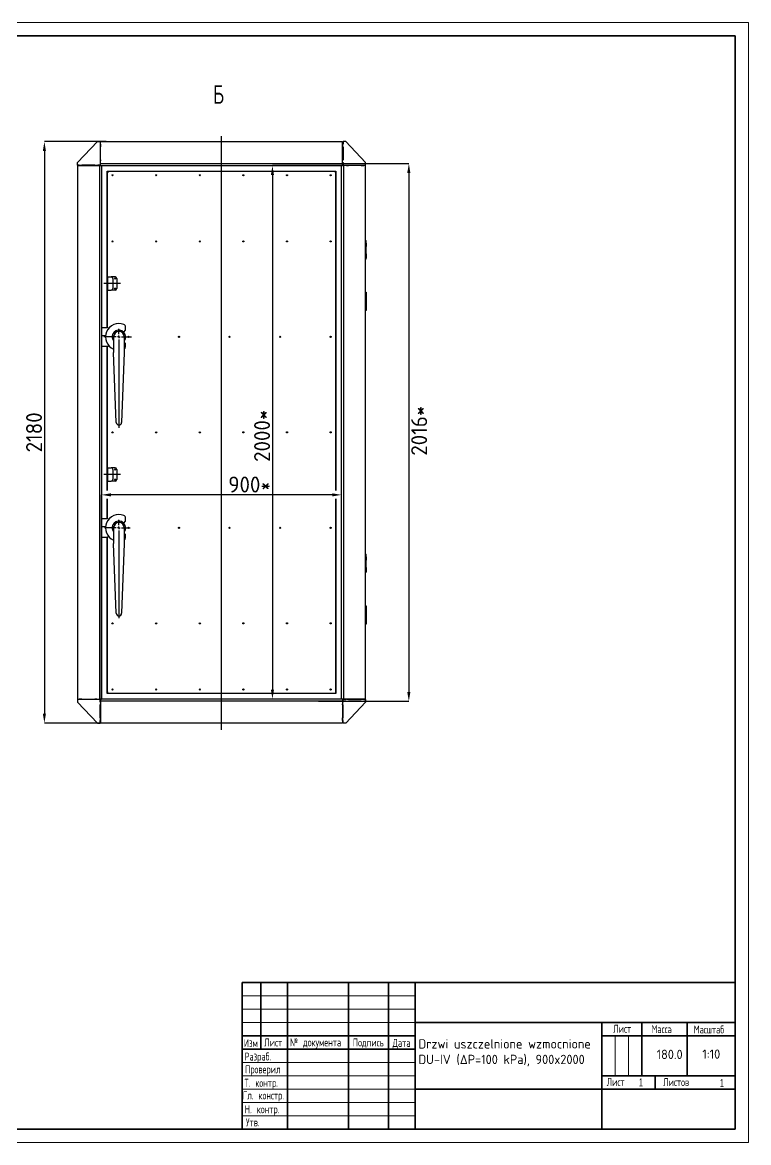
# Model space of a CAD drawing. Header units: millimetres. Extents: x 0 to 594, y 0 to 420.
# Drawn here: x 321.6 to 594, y 0 to 420 of the extents above; entities that cross this region are included whole.
import ezdxf

# ---------------------------------------------------------------- set-up
doc = ezdxf.new("R2010")
doc.units = ezdxf.units.MM
doc.header["$PDSIZE"] = -1
doc.layers.add('FORMAT', color=7, linetype='Continuous')
doc.layers.add('HIDDEN', color=30, linetype='Continuous')
doc.styles.add('GOST-2.304_Type-B', font='')
doc.styles.add('SLDTEXTSTYLE0', font='TXT', dxfattribs={"width": 0.7, "bigfont": 'bigfont'})
doc.styles.add('SLDTEXTSTYLE1', font='TXT', dxfattribs={"width": 0.7})
doc.styles.get('GOST-2.304_Type-B').set_extended_font_data('GOST Common')
doc.dimstyles.new('SLDDIMSTYLE0', dxfattribs={"dimtxt": 3.5, "dimasz": 3.5, "dimexe": 0, "dimexo": 0.0625, "dimgap": 0.875, "dimtad": 2, "dimdec": 1, "dimlfac": 10, "dimrnd": 1e-09, "dimzin": 12, "dimdsep": 46, "dimtxsty": 'SLDTEXTSTYLE1', "dimsah": 1, "dimcen": 0.09, "dimadec": 0, "dimazin": 3, "dimtfac": 1, "dimtdec": 1, "dimtofl": 0, "dimtmove": 0, "dimatfit": 3, "dimfxl": 1, "dimfrac": 2, "dimtolj": 1, "dimtzin": 12, "dimarcsym": 0})

# ---------------------------------------------------------------- blocks, each defined once
blk = doc.blocks.new('_D_11')
at = {"layer": 'Defpoints', "color": 0, "transparency": 16777216}
for p in [(441.74, 366.29), (415.41, 166.29), (441.74, 166.29)]:
    blk.add_point(p, dxfattribs=at)
at = {"layer": 'FORMAT', "color": 0, "lineweight": -2, "transparency": 16777216}
for p, q in [((441.68, 366.29), (415.41, 366.29)), ((415.41, 362.79), (415.41, 169.79)), ((441.68, 166.29), (415.41, 166.29))]:
    blk.add_line(p, q, dxfattribs=at)
at = {"layer": 'FORMAT', "color": 0, "transparency": 16777216}
for points in [[(414.83, 362.79), (415.99, 362.79), (415.41, 366.29)], [(414.83, 169.79), (415.99, 169.79), (415.41, 166.29)]]:
    blk.add_solid(points, dxfattribs=at)
at = {"layer": 'FORMAT', "color": 0, "transparency": 16777216, "insert": (408.53, 264.99), "char_height": 6, "attachment_point": 2, "rotation": 90, "style": 'GOST-2.304_Type-B'}
blk.add_mtext('\\A1;2000*', dxfattribs=at)
blk = doc.blocks.new('_D_12')
at = {"layer": 'Defpoints', "color": 0, "transparency": 16777216}
for p in [(351.34, 242.86), (351.34, 166.29), (441.34, 166.29)]:
    blk.add_point(p, dxfattribs=at)
at = {"layer": 'FORMAT', "color": 0, "lineweight": -2, "transparency": 16777216}
for p, q in [((351.34, 166.35), (351.34, 242.86)), ((437.84, 242.86), (354.84, 242.86)), ((441.34, 166.35), (441.34, 242.86))]:
    blk.add_line(p, q, dxfattribs=at)
at = {"layer": 'FORMAT', "color": 0, "transparency": 16777216}
for points in [[(354.84, 243.44), (354.84, 242.27), (351.34, 242.86)], [(437.84, 243.44), (437.84, 242.27), (441.34, 242.86)]]:
    blk.add_solid(points, dxfattribs=at)
at = {"layer": 'FORMAT', "color": 0, "transparency": 16777216, "insert": (406.81, 249.73), "char_height": 6, "attachment_point": 2, "style": 'GOST-2.304_Type-B'}
blk.add_mtext('\\A1;900*', dxfattribs=at)
blk = doc.blocks.new('SW_CENTERMARKSYMBOL_2')
at = {"layer": 'FORMAT', "color": 0}
for p, q in [((-1, 0), (-5.65, 0)), ((0, 0), (-0.5, 0)), ((0, 1), (0, 3)), ((0, 0), (0, 0.5)), ((0, 0), (0, -0.5)), ((0, 0), (0.5, 0)), ((1, 0), (4.67, 0)), ((0, -1), (0, -34.15))]:
    blk.add_line(p, q, dxfattribs=at)
blk = doc.blocks.new('SW_CENTERMARKSYMBOL_3')
at = {"layer": 'FORMAT', "color": 0}
for p, q in [((-1, 0), (-5.38, 0)), ((0, 0), (-0.5, 0)), ((0, 1), (0, 3)), ((0, 0), (0, 0.5)), ((0, 0), (0, -0.5)), ((0, 0), (0.5, 0)), ((1, 0), (4.21, 0)), ((0, -1), (0, -33.89))]:
    blk.add_line(p, q, dxfattribs=at)
blk = doc.blocks.new('*D55')
at = {"layer": 'Defpoints', "color": 0, "transparency": 16777216}
for p in [(435.17, 367.09), (432.6, 165.49), (466.57, 165.49)]:
    blk.add_point(p, dxfattribs=at)
at = {"layer": 'FORMAT', "color": 0, "lineweight": -2, "transparency": 16777216}
for p, q in [((435.23, 367.09), (466.57, 367.09)), ((466.57, 363.59), (466.57, 168.99)), ((432.66, 165.49), (466.57, 165.49))]:
    blk.add_line(p, q, dxfattribs=at)
at = {"layer": 'FORMAT', "color": 0, "transparency": 16777216}
for points in [[(465.98, 363.59), (467.15, 363.59), (466.57, 367.09)], [(465.98, 168.99), (467.15, 168.99), (466.57, 165.49)]]:
    blk.add_solid(points, dxfattribs=at)
at = {"layer": 'FORMAT', "color": 0, "transparency": 16777216, "insert": (470.44, 266.9), "char_height": 6, "attachment_point": 5, "rotation": 90, "style": 'GOST-2.304_Type-B'}
blk.add_mtext('\\A1;2016*', dxfattribs=at)
blk = doc.blocks.new('*D59')
at = {"layer": 'Defpoints', "color": 0, "transparency": 16777216}
for p in [(353.08, 375.29), (329.88, 157.29), (353.08, 157.29)]:
    blk.add_point(p, dxfattribs=at)
at = {"layer": 'FORMAT', "color": 0, "lineweight": -2, "transparency": 16777216}
for p, q in [((353.02, 375.29), (329.88, 375.29)), ((329.88, 371.79), (329.88, 160.79)), ((353.02, 157.29), (329.88, 157.29))]:
    blk.add_line(p, q, dxfattribs=at)
at = {"layer": 'FORMAT', "color": 0, "transparency": 16777216}
for points in [[(329.3, 371.79), (330.46, 371.79), (329.88, 375.29)], [(329.3, 160.79), (330.46, 160.79), (329.88, 157.29)]]:
    blk.add_solid(points, dxfattribs=at)
at = {"layer": 'FORMAT', "color": 0, "transparency": 16777216, "insert": (326, 266.29), "char_height": 6, "attachment_point": 5, "rotation": 90, "style": 'GOST-2.304_Type-B'}
blk.add_mtext('\\A1;2180', dxfattribs=at)

msp = doc.modelspace()

# ---------------------------------------------------------------- linework, layer by layer
at = {"color": 7, "linetype": 'Continuous', "lineweight": 35}
for p, q in [((20, 415), (589, 415)), ((589, 415), (589, 5)), ((404, 5), (404, 60)), ((404, 60), (589, 60)), ((411, 60), (411, 35)), ((421, 60), (421, 5)), ((444, 60), (444, 5)), ((459, 60), (459, 5)), ((469, 60), (469, 5)), ((469, 45), (589, 45)), ((539, 5), (539, 45)), ((554, 45), (554, 25)), ((571, 45), (571, 25)), ((404, 40), (469, 40)), ((539, 40), (589, 40)), ((404, 35), (469, 35)), ((539, 25), (589, 25)), ((559, 25), (559, 20)), ((469, 20), (589, 20)), ((20, 5), (589, 5))]:
    msp.add_line(p, q, dxfattribs=at)
at = {"color": 7, "linetype": 'Continuous', "lineweight": 18}
for p, q in [((404, 55), (469, 55)), ((404, 50), (469, 50)), ((404, 45), (469, 45)), ((544, 40), (544, 25)), ((549, 40), (549, 25)), ((404, 30), (469, 30)), ((404, 25), (469, 25)), ((404, 20), (469, 20)), ((404, 15), (469, 15)), ((404, 10), (469, 10))]:
    msp.add_line(p, q, dxfattribs=at)
at = {"layer": 'FORMAT'}
for p, q in [((342.338, 367.488), (349.738, 375.288)), ((349.738, 375.288), (350.738, 375.288)), ((350.738, 375.288), (350.738, 374.288)), ((350.738, 374.288), (350.938, 374.288)), ((350.938, 375.288), (441.738, 375.288)), ((350.938, 374.958), (350.938, 375.288)), ((350.938, 368.088), (350.938, 374.958)), ((350.938, 374.288), (350.938, 373.288)), ((396.338, 154.704), (396.338, 377.301)), ((441.738, 374.958), (441.738, 375.288)), ((441.738, 368.088), (441.738, 374.958)), ((441.738, 374.288), (441.738, 373.288)), ((441.938, 374.288), (441.738, 374.288)), ((441.938, 375.288), (441.938, 374.288)), ((442.938, 375.288), (441.938, 375.288)), ((450.338, 367.488), (442.938, 375.288)), ((350.938, 373.288), (350.738, 373.288)), ((350.738, 373.288), (350.738, 368.488)), ((441.738, 373.288), (441.938, 373.288)), ((441.938, 373.288), (441.938, 368.488)), ((342.338, 366.488), (342.338, 367.488)), ((342.938, 366.488), (342.338, 366.488)), ((342.338, 366.288), (342.338, 166.288)), ((342.338, 366.288), (342.668, 366.288)), ((342.668, 366.288), (349.538, 366.288)), ((342.938, 366.288), (342.938, 366.488)), ((343.938, 366.288), (342.938, 366.288)), ((348.738, 366.488), (343.938, 366.488)), ((343.938, 366.488), (343.938, 366.288)), ((348.738, 366.288), (348.738, 366.488)), ((349.538, 366.288), (348.738, 366.288)), ((349.538, 366.288), (350.538, 366.288)), ((349.738, 366.488), (349.738, 366.288)), ((350.738, 366.488), (349.738, 366.488)), ((350.538, 366.288), (350.538, 166.288)), ((350.538, 366.288), (350.868, 366.288)), ((350.738, 368.488), (350.938, 368.488)), ((350.938, 367.488), (350.738, 367.488)), ((350.738, 367.488), (350.738, 366.488)), ((350.868, 366.288), (351.338, 366.288)), ((350.938, 368.488), (350.938, 368.088)), ((350.938, 367.088), (350.938, 368.088)), ((350.938, 366.758), (350.938, 367.088)), ((350.938, 367.088), (441.738, 367.088)), ((350.938, 366.288), (350.938, 366.758)), ((350.938, 366.288), (441.738, 366.288)), ((351.338, 366.288), (351.338, 166.288)), ((441.338, 166.288), (441.338, 366.288)), ((441.808, 366.288), (441.338, 366.288)), ((441.738, 368.488), (441.738, 368.088)), ((441.938, 368.488), (441.738, 368.488)), ((441.738, 367.088), (441.738, 368.088)), ((441.738, 367.488), (441.938, 367.488)), ((441.738, 366.758), (441.738, 367.088)), ((441.738, 366.288), (441.738, 366.758)), ((442.138, 366.288), (441.808, 366.288)), ((441.938, 367.488), (441.938, 366.488)), ((441.938, 366.488), (442.938, 366.488)), ((442.138, 166.288), (442.138, 366.288)), ((443.138, 366.288), (442.138, 366.288)), ((442.938, 366.488), (442.938, 366.288)), ((443.138, 366.288), (443.938, 366.288)), ((450.008, 366.288), (443.138, 366.288)), ((443.938, 366.488), (448.738, 366.488)), ((443.938, 366.288), (443.938, 366.488)), ((448.738, 366.488), (448.738, 366.288)), ((448.738, 366.288), (449.738, 366.288)), ((449.738, 366.488), (450.338, 366.488)), ((449.738, 366.288), (449.738, 366.488)), ((450.338, 366.288), (450.008, 366.288)), ((450.338, 366.488), (450.338, 367.488)), ((450.338, 166.288), (450.338, 366.288)), ((353.438, 364.188), (439.238, 364.188)), ((353.438, 305.583), (353.438, 364.188)), ((353.538, 363.888), (353.438, 363.888)), ((353.538, 363.888), (353.538, 363.588)), ((353.538, 363.888), (353.738, 363.888)), ((353.538, 324.588), (353.538, 363.588)), ((353.738, 364.088), (353.738, 364.188)), ((354.038, 364.088), (353.738, 364.088)), ((353.738, 364.088), (353.738, 363.888)), ((438.638, 364.088), (354.038, 364.088)), ((438.938, 364.088), (438.638, 364.088)), ((438.938, 364.188), (438.938, 364.088)), ((438.938, 363.888), (438.938, 364.088)), ((438.938, 363.888), (439.138, 363.888)), ((439.138, 363.888), (439.238, 363.888)), ((439.138, 363.588), (439.138, 363.888)), ((439.138, 244.445), (439.138, 363.588)), ((439.238, 364.188), (439.238, 244.445)), ((450.338, 338.188), (450.588, 338.188)), ((450.588, 337.238), (450.338, 337.238)), ((450.338, 337.188), (450.538, 337.188)), ((450.538, 337.188), (450.538, 335.988)), ((450.588, 337.238), (450.588, 338.188)), ((450.588, 337.238), (450.588, 337.188)), ((450.588, 337.188), (450.588, 335.988)), ((450.538, 335.988), (450.338, 335.988)), ((450.588, 335.938), (450.338, 335.938)), ((450.338, 333.188), (450.588, 333.188)), ((450.338, 333.113), (450.538, 333.113)), ((450.538, 333.113), (450.538, 331.713)), ((450.588, 335.988), (450.588, 335.938)), ((450.588, 333.188), (450.588, 335.938)), ((450.588, 333.188), (450.588, 333.138)), ((450.588, 331.688), (450.588, 333.138)), ((450.538, 331.713), (450.338, 331.713)), ((450.338, 331.688), (450.588, 331.688)), ((450.588, 331.288), (450.338, 331.288)), ((450.588, 331.688), (450.588, 331.638)), ((450.588, 331.288), (450.588, 331.638)), ((353.538, 324.588), (353.538, 319.588)), ((353.538, 324.588), (354.138, 324.588)), ((354.138, 324.588), (354.938, 324.588)), ((356.438, 324.588), (354.938, 324.588)), ((355.538, 323.988), (355.538, 320.188)), ((357.038, 323.988), (357.038, 320.188)), ((358.438, 322.088), (352.138, 322.088)), ((353.538, 305.568), (353.538, 319.588)), ((353.538, 319.588), (354.138, 319.588)), ((354.138, 319.588), (354.938, 319.588)), ((356.438, 319.588), (354.938, 319.588)), ((450.338, 318.888), (450.588, 318.888)), ((450.588, 318.488), (450.338, 318.488)), ((450.338, 318.463), (450.538, 318.463)), ((450.538, 317.063), (450.338, 317.063)), ((450.588, 316.988), (450.338, 316.988)), ((450.538, 318.463), (450.538, 317.063)), ((450.588, 318.888), (450.588, 318.538)), ((450.588, 318.538), (450.588, 318.488)), ((450.588, 318.488), (450.588, 317.038)), ((450.588, 317.038), (450.588, 316.988)), ((450.588, 316.988), (450.588, 314.238)), ((450.338, 314.238), (450.588, 314.238)), ((450.338, 314.188), (450.538, 314.188)), ((450.538, 312.988), (450.338, 312.988)), ((450.338, 312.938), (450.588, 312.938)), ((450.588, 311.988), (450.338, 311.988)), ((450.538, 314.188), (450.538, 312.988)), ((450.588, 314.238), (450.588, 314.188)), ((450.588, 312.988), (450.588, 314.188)), ((450.588, 312.988), (450.588, 312.938)), ((450.588, 312.938), (450.588, 311.988)), ((351.338, 305.588), (353.338, 305.588)), ((351.338, 302.588), (352.875, 302.588)), ((359.623, 303.874), (360.313, 304.563)), ((351.338, 298.588), (353.338, 298.588)), ((353.438, 244.445), (353.438, 298.593)), ((353.538, 252.988), (353.538, 298.608)), ((355.838, 302.088), (355.838, 300.251)), ((355.838, 300.251), (355.838, 299.685)), ((355.838, 299.685), (355.838, 297.388)), ((359.838, 302.088), (359.838, 300.251)), ((359.838, 300.251), (359.838, 299.685)), ((360.313, 299.613), (359.838, 300.088)), ((359.838, 299.685), (359.838, 297.388)), ((355.838, 297.388), (355.838, 296.257)), ((356.839, 270.05), (355.838, 296.257)), ((359.838, 296.257), (358.837, 270.05)), ((359.838, 297.388), (359.838, 296.257)), ((353.538, 252.988), (353.538, 247.988)), ((353.538, 252.988), (354.138, 252.988)), ((354.138, 252.988), (354.938, 252.988)), ((356.438, 252.988), (354.938, 252.988)), ((355.538, 252.388), (355.538, 248.588)), ((357.038, 252.388), (357.038, 248.588)), ((358.438, 250.488), (352.138, 250.488)), ((353.538, 244.445), (353.538, 247.988)), ((353.538, 247.988), (354.138, 247.988)), ((354.138, 247.988), (354.938, 247.988)), ((356.438, 247.988), (354.938, 247.988)), ((353.438, 233.983), (353.438, 241.333)), ((353.538, 233.968), (353.538, 241.333)), ((439.138, 168.988), (439.138, 241.333)), ((439.238, 241.333), (439.238, 168.388)), ((351.338, 233.988), (353.338, 233.988)), ((359.623, 232.274), (360.313, 232.963)), ((351.338, 230.988), (352.875, 230.988)), ((351.338, 226.988), (353.338, 226.988)), ((353.438, 168.388), (353.438, 226.993)), ((353.538, 168.988), (353.538, 227.008)), ((355.838, 230.488), (355.838, 228.651)), ((355.838, 228.651), (355.838, 228.085)), ((355.838, 228.085), (355.838, 225.788)), ((359.838, 230.488), (359.838, 228.651)), ((359.838, 228.651), (359.838, 228.085)), ((360.313, 228.013), (359.838, 228.488)), ((359.838, 228.085), (359.838, 225.788)), ((355.838, 225.788), (355.838, 224.657)), ((356.839, 198.45), (355.838, 224.657)), ((359.838, 224.657), (358.837, 198.45)), ((359.838, 225.788), (359.838, 224.657)), ((450.338, 220.588), (450.588, 220.588)), ((450.588, 219.638), (450.338, 219.638)), ((450.338, 219.588), (450.538, 219.588)), ((450.538, 219.588), (450.538, 218.388)), ((450.588, 219.638), (450.588, 220.588)), ((450.588, 219.638), (450.588, 219.588)), ((450.588, 219.588), (450.588, 218.388)), ((450.538, 218.388), (450.338, 218.388)), ((450.588, 218.338), (450.338, 218.338)), ((450.338, 215.588), (450.588, 215.588)), ((450.338, 215.513), (450.538, 215.513)), ((450.538, 215.513), (450.538, 214.113)), ((450.588, 218.388), (450.588, 218.338)), ((450.588, 215.588), (450.588, 218.338)), ((450.588, 215.588), (450.588, 215.538)), ((450.588, 214.088), (450.588, 215.538)), ((450.538, 214.113), (450.338, 214.113)), ((450.338, 214.088), (450.588, 214.088)), ((450.588, 213.688), (450.338, 213.688)), ((450.588, 214.088), (450.588, 214.038)), ((450.588, 213.688), (450.588, 214.038)), ((450.338, 201.288), (450.588, 201.288)), ((450.588, 200.888), (450.338, 200.888)), ((450.338, 200.863), (450.538, 200.863)), ((450.538, 199.463), (450.338, 199.463)), ((450.588, 199.388), (450.338, 199.388)), ((450.538, 200.863), (450.538, 199.463)), ((450.588, 201.288), (450.588, 200.938)), ((450.588, 200.938), (450.588, 200.888)), ((450.588, 200.888), (450.588, 199.438)), ((450.588, 199.438), (450.588, 199.388)), ((450.588, 199.388), (450.588, 196.638)), ((450.338, 196.638), (450.588, 196.638)), ((450.338, 196.588), (450.538, 196.588)), ((450.538, 195.388), (450.338, 195.388)), ((450.338, 195.338), (450.588, 195.338)), ((450.588, 194.388), (450.338, 194.388)), ((450.538, 196.588), (450.538, 195.388)), ((450.588, 196.638), (450.588, 196.588)), ((450.588, 195.388), (450.588, 196.588)), ((450.588, 195.388), (450.588, 195.338)), ((450.588, 195.338), (450.588, 194.388)), ((353.538, 168.688), (353.438, 168.688)), ((439.238, 168.388), (353.438, 168.388)), ((353.538, 168.988), (353.538, 168.688)), ((353.738, 168.688), (353.538, 168.688)), ((353.738, 168.688), (353.738, 168.488)), ((353.738, 168.388), (353.738, 168.488)), ((353.738, 168.488), (354.038, 168.488)), ((354.038, 168.488), (438.638, 168.488)), ((438.638, 168.488), (438.938, 168.488)), ((438.938, 168.488), (438.938, 168.688)), ((439.138, 168.688), (438.938, 168.688)), ((438.938, 168.488), (438.938, 168.388)), ((439.138, 168.688), (439.138, 168.988)), ((439.138, 168.688), (439.238, 168.688)), ((342.338, 166.288), (342.668, 166.288)), ((342.338, 166.088), (342.338, 165.088)), ((342.938, 166.088), (342.338, 166.088)), ((342.338, 165.088), (349.738, 157.288)), ((342.668, 166.288), (349.538, 166.288)), ((342.938, 166.288), (342.938, 166.088)), ((343.938, 166.288), (342.938, 166.288)), ((343.938, 166.088), (343.938, 166.288)), ((348.738, 166.088), (343.938, 166.088)), ((348.738, 166.288), (348.738, 166.088)), ((349.538, 166.288), (348.738, 166.288)), ((349.538, 166.288), (350.538, 166.288)), ((349.738, 166.088), (349.738, 166.288)), ((350.738, 166.088), (349.738, 166.088)), ((350.538, 166.288), (350.868, 166.288)), ((350.738, 165.088), (350.738, 166.088)), ((350.938, 165.088), (350.738, 165.088)), ((350.738, 164.088), (350.938, 164.088)), ((350.738, 159.288), (350.738, 164.088)), ((350.868, 166.288), (351.338, 166.288)), ((441.738, 166.288), (350.938, 166.288)), ((350.938, 166.288), (350.938, 165.818)), ((350.938, 165.818), (350.938, 165.488)), ((441.738, 165.488), (350.938, 165.488)), ((350.938, 165.488), (350.938, 164.488)), ((350.938, 164.088), (350.938, 164.488)), ((350.938, 164.488), (350.938, 157.618)), ((441.808, 166.288), (441.338, 166.288)), ((441.738, 166.288), (441.738, 165.818)), ((441.738, 165.818), (441.738, 165.488)), ((441.738, 165.488), (441.738, 164.488)), ((441.738, 165.088), (441.938, 165.088)), ((441.738, 164.088), (441.738, 164.488)), ((441.738, 164.488), (441.738, 157.618)), ((441.938, 164.088), (441.738, 164.088)), ((442.138, 166.288), (441.808, 166.288)), ((441.938, 165.088), (441.938, 166.088)), ((441.938, 166.088), (442.938, 166.088)), ((441.938, 159.288), (441.938, 164.088)), ((443.138, 166.288), (442.138, 166.288)), ((442.938, 166.088), (442.938, 166.288)), ((450.338, 165.088), (442.938, 157.288)), ((443.138, 166.288), (443.938, 166.288)), ((450.008, 166.288), (443.138, 166.288)), ((443.938, 166.288), (443.938, 166.088)), ((443.938, 166.088), (448.738, 166.088)), ((448.738, 166.088), (448.738, 166.288)), ((448.738, 166.288), (449.738, 166.288)), ((449.738, 166.288), (449.738, 166.088)), ((449.738, 166.088), (450.338, 166.088)), ((450.338, 166.288), (450.008, 166.288)), ((450.338, 166.088), (450.338, 165.088)), ((349.738, 157.288), (350.738, 157.288)), ((350.938, 159.288), (350.738, 159.288)), ((350.738, 158.288), (350.938, 158.288)), ((350.738, 157.288), (350.738, 158.288)), ((350.938, 158.288), (350.938, 159.288)), ((350.938, 157.618), (350.938, 157.288)), ((441.738, 157.288), (350.938, 157.288)), ((441.738, 158.288), (441.738, 159.288)), ((441.738, 159.288), (441.938, 159.288)), ((441.938, 158.288), (441.738, 158.288)), ((441.738, 157.618), (441.738, 157.288)), ((441.938, 157.288), (441.938, 158.288)), ((442.938, 157.288), (441.938, 157.288))]:
    msp.add_line(p, q, dxfattribs=at)
at = {"layer": 'FORMAT', "flags": 128}
for points in [[(360.313, 304.563), (360.313, 305.498), (360.313, 305.806)], [(360.313, 298.37), (360.313, 298.678), (360.313, 299.613)], [(360.338, 302.088), (360.32, 302.384), (360.32, 302.388)], [(360.32, 301.789), (360.32, 301.792), (360.338, 302.088)], [(360.313, 232.963), (360.313, 233.898), (360.313, 234.206)], [(360.313, 226.77), (360.313, 227.078), (360.313, 228.013)], [(360.338, 230.488), (360.32, 230.784), (360.32, 230.788)], [(360.32, 230.189), (360.32, 230.192), (360.338, 230.488)]]:
    msp.add_lwpolyline(points, dxfattribs=at)
at = {"layer": 'FORMAT'}
for centre in [(355.438, 362.688), (371.798, 362.688), (388.158, 362.688), (404.518, 362.688), (420.878, 362.688), (437.238, 362.688), (355.438, 337.888), (371.798, 337.888), (388.158, 337.888), (404.518, 337.888), (420.878, 337.888), (437.238, 337.888), (356.438, 323.988), (356.438, 320.188), (361.438, 302.088), (380.388, 302.088), (399.338, 302.088), (418.288, 302.088), (437.238, 302.088), (355.438, 266.288), (371.798, 266.288), (388.158, 266.288), (404.518, 266.288), (420.878, 266.288), (437.238, 266.288), (356.438, 252.388), (356.438, 248.588), (361.438, 230.488), (380.388, 230.488), (399.338, 230.488), (418.288, 230.488), (437.238, 230.488), (355.438, 194.688), (371.798, 194.688), (388.158, 194.688), (404.518, 194.688), (420.878, 194.688), (437.238, 194.688), (355.438, 169.888), (371.798, 169.888), (388.158, 169.888), (404.518, 169.888), (420.878, 169.888), (437.238, 169.888)]:
    msp.add_circle(centre, 0.21, dxfattribs=at)
for centre, radius, start, end in [((354.938, 323.988), 0.6, 0, 90), ((356.438, 323.988), 0.6, 0, 90), ((354.938, 320.188), 0.6, 270, 0), ((356.438, 320.188), 0.6, 270, 0), ((357.835, 302.093), 4.997, 68.31694, 246.43851), ((359.313, 305.806), 1, 359.99995, 68.3634), ((353.338, 304.588), 1, 46.3281, 90), ((357.836, 302.098), 2.519, 44.82457, 217.49906), ((357.838, 302.088), 2.5, 96.87963, 173.12037), ((357.838, 302.088), 2, 90, 180), ((357.838, 302.088), 2.5, 83.12037, 96.87963), ((357.838, 304.588), 0.3, 183.43981, 356.56019), ((357.838, 302.088), 2, 0, 90), ((357.838, 302.088), 2.5, 6.87963, 83.12037), ((353.338, 299.588), 1, 270, 313.69462), ((357.838, 302.088), 2.5, 173.12037, 186.87963), ((355.338, 302.088), 0.3, 273.43981, 86.56019), ((357.838, 302.088), 2.5, 186.87963, 216.8699), ((357.838, 302.088), 2.5, 323.1301, 353.12037), ((359.392, 298.341), 0.921, 298.94025, 1.77078), ((360.338, 302.088), 0.3, 93.43981, 266.56019), ((357.838, 270.088), 1, 182.18683, 357.81317), ((354.938, 252.388), 0.6, 0, 90), ((356.438, 252.388), 0.6, 0, 90), ((354.938, 248.588), 0.6, 270, 0), ((356.438, 248.588), 0.6, 270, 0), ((357.835, 230.493), 4.997, 68.31694, 246.43851), ((353.338, 232.988), 1, 46.3281, 90), ((357.836, 230.498), 2.519, 44.82457, 217.49906), ((357.838, 230.488), 2.5, 96.87963, 173.12037), ((357.838, 230.488), 2, 90, 180), ((357.838, 230.488), 2.5, 83.12037, 96.87963), ((357.838, 232.988), 0.3, 183.43981, 356.56019), ((357.838, 230.488), 2, 0, 90), ((357.838, 230.488), 2.5, 6.87963, 83.12037), ((359.313, 234.206), 1, 359.99995, 68.3634), ((353.338, 227.988), 1, 270, 313.69462), ((357.838, 230.488), 2.5, 173.12037, 186.87963), ((355.338, 230.488), 0.3, 273.43981, 86.56019), ((357.838, 230.488), 2.5, 186.87963, 216.8699), ((357.838, 230.488), 2.5, 323.1301, 353.12037), ((360.338, 230.488), 0.3, 93.43981, 266.56019), ((359.392, 226.741), 0.921, 298.94025, 1.77078), ((357.838, 198.488), 1, 182.18683, 357.81317)]:
    msp.add_arc(centre, radius, start, end, dxfattribs=at)
at = {"layer": 'HIDDEN', "color": 1, "lineweight": 18}
for p, q in [((0, 420), (594, 420)), ((594, 420), (594, 0)), ((594, 0), (0, 0))]:
    msp.add_line(p, q, dxfattribs=at)

# ---------------------------------------------------------------- block references
at = {"layer": 'FORMAT'}
for name, p in [('SW_CENTERMARKSYMBOL_2', (357.838, 302.088)), ('SW_CENTERMARKSYMBOL_3', (357.838, 230.488))]:
    msp.add_blockref(name, p, dxfattribs=at)

# ---------------------------------------------------------------- texts
at = {"color": 7, "linetype": 'Continuous', "lineweight": 0, "char_height": 3, "attachment_point": 1}
for s, insert, style in [('Лист', (543.232, 44.186), 'SLDTEXTSTYLE0'), ('Масса', (557.584, 44.064), 'SLDTEXTSTYLE0'), ('Масштаб', (573.413, 43.909), 'SLDTEXTSTYLE0'), ('Изм', (404.675, 38.803), 'SLDTEXTSTYLE0'), ('Лист', (412.349, 39.038), 'SLDTEXTSTYLE0'), ('№ документа', (421.986, 39.093), 'SLDTEXTSTYLE0'), ('Подпись', (445.56, 39.038), 'SLDTEXTSTYLE0'), ('Дата', (460.476, 38.882), 'SLDTEXTSTYLE0'), ('Разраб.', (404.954, 33.77), 'SLDTEXTSTYLE0'), ('Проверил', (405.162, 28.97), 'SLDTEXTSTYLE0'), ('Т. контр.', (404.892, 23.905), 'SLDTEXTSTYLE0'), ('Лист', (540.774, 24.216), 'SLDTEXTSTYLE0'), ('1', (552.863, 24.062), 'SLDTEXTSTYLE1'), ('Листов', (561.962, 24.178), 'SLDTEXTSTYLE0'), ('1', (583.224, 23.811), 'SLDTEXTSTYLE1'), ('Гл. констр.', (404.296, 19.203), 'SLDTEXTSTYLE0'), ('Н. контр.', (405.033, 13.993), 'SLDTEXTSTYLE0'), ('Утв.', (405.461, 9.092), 'SLDTEXTSTYLE0')]:
    msp.add_mtext(s, dxfattribs=dict(at, insert=insert, style=style))
at = {"color": 7, "linetype": 'Continuous', "lineweight": 0, "char_height": 3.5, "attachment_point": 1, "style": 'GOST-2.304_Type-B'}
for s, insert, width in [('Drzwi uszczelnione {\\fGOST Common|b0|i0|c0|p34;wzmocnione }DU-IV (ΔP=100 kPa), 900x2000', (470.189, 38.769), 67.85118), ('180.0', (559.507, 34.813), 66.62806), ('1:10', (576.647, 34.918), 66.62806)]:
    msp.add_mtext(s, dxfattribs=dict(at, insert=insert, width=width))
at = {"layer": 'FORMAT', "insert": (395.205, 396.478), "char_height": 7, "attachment_point": 2, "style": 'SLDTEXTSTYLE0'}
msp.add_mtext('Б', dxfattribs=at)

# ---------------------------------------------------------------- dimensions: what is measured, and where the dimension line sits
at = {"layer": 'FORMAT'}
dim = msp.add_linear_dim(base=(329.88, 157.288), p1=(353.083, 375.288), p2=(353.083, 157.288), angle=90, dimstyle='SLDDIMSTYLE0', override={"dimtxt": 6, "dimtxsty": 'GOST-2.304_Type-B'}, dxfattribs=at)
dim.commit()
dim.dimension.update_dxf_attribs({"geometry": '*D59', "text_midpoint": (326.005, 266.288)})
for base, p1, p2, picture, middle in [((415.41, 166.288), (441.738, 366.288), (441.738, 166.288), '_D_11', (415.41, 264.988)), ((466.567, 165.488), (435.171, 367.088), (432.597, 165.488), '*D55', (466.567, 266.897))]:
    dim = msp.add_linear_dim(base=base, p1=p1, p2=p2, angle=90, text='<>*', dimstyle='SLDDIMSTYLE0', override={"dimtxt": 6, "dimtxsty": 'GOST-2.304_Type-B'}, dxfattribs=at)
    dim.commit()
    dim.dimension.update_dxf_attribs({"geometry": picture, "text_midpoint": middle, "dimtype": 160})
dim = msp.add_linear_dim(base=(351.338, 242.856), p1=(441.338, 166.288), p2=(351.338, 166.288), text='<>*', dimstyle='SLDDIMSTYLE0', override={"dimtxt": 6, "dimtxsty": 'GOST-2.304_Type-B'}, dxfattribs=at)
dim.commit()
dim.dimension.update_dxf_attribs({"geometry": '_D_12', "text_midpoint": (406.808, 242.856), "dimtype": 160})

doc.saveas('drawing.dxf')
